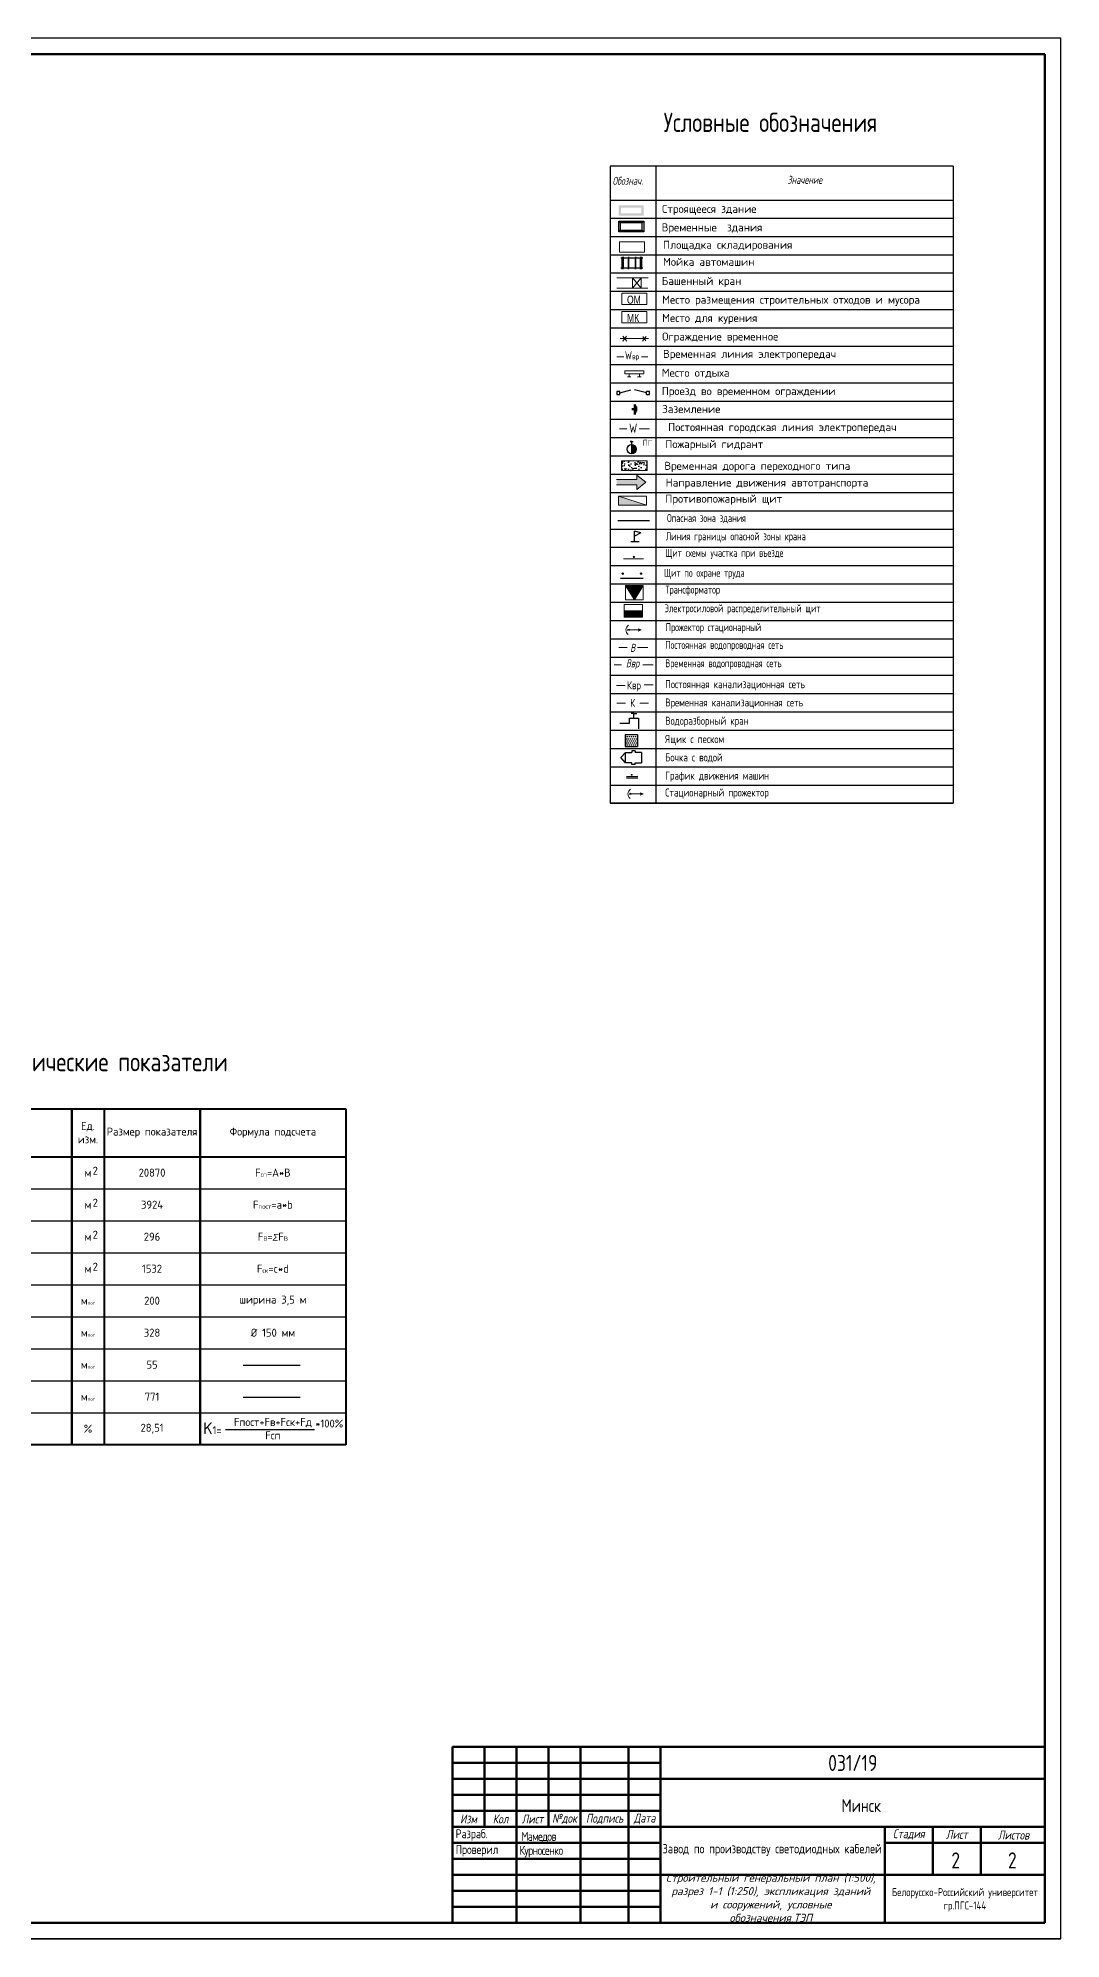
# Model space of a CAD drawing. Header units: millimetres. Extents: x -345369 to 252202, y 74562 to 424723.
# Drawn here: x -293211 to -261269, y 177270 to 236670 of the extents above; entities that cross this region are included whole.
import ezdxf

# ---------------------------------------------------------------- set-up
doc = ezdxf.new("R2010")
doc.units = ezdxf.units.MM
doc.linetypes.add('ACAD_ISO04W100', pattern=[30, 24, -3, 0, -3])
for name, color, linetype, lineweight in [('0.2 сетевой', 7, 'Continuous', 20), ('желтый', 2, 'Continuous', 30), ('зел', 3, 'Continuous', 30), ('красный', 1, 'Continuous', 13), ('синий', 5, 'Continuous', 30), ('Тонкая 0.3', 140, 'Continuous', 25), ('Фасад толст', 7, 'Continuous', 60), ('чертеж', 7, 'Continuous', 60), ('Штампы&Таблицы', 1, 'Continuous', 70)]:
    doc.layers.add(name, color=color, linetype=linetype, lineweight=lineweight)
for name, color, linetype in [('1', 7, 'Continuous'), ('1STAIR2D', 30, 'Continuous'), ('A0-07', 30, 'Continuous'), ('РАЗМЕРЫ', 7, 'Continuous'), ('Системный слой', 7, 'Continuous'), ('Текст', 7, 'Continuous')]:
    doc.layers.add(name, color=color, linetype=linetype)
doc.styles.add('GOST-2.304_Type-B', font='GOST Common.ttf')
doc.styles.add('ISOCPEUR', font='isocpeur.TTF', dxfattribs={"width": 0.8})
doc.styles.add('SPDS', font='SPDS.shx', dxfattribs={"width": 0.8, "oblique": 12})
doc.styles.get("Standard").update_dxf_attribs({"font": 'isocpeur.TTF', "oblique": 15})
doc.linetypes.add('SETKA', pattern='A,0.35,[136,ltypeshp.shx,S=0.1,R=0,X=0,Y=0],0.4,[136,ltypeshp.shx,S=0.1,R=180,X=0,Y=0],0.05', length=0.8)

msp = doc.modelspace()

# ---------------------------------------------------------------- hatches: boundary and pattern name
at = {"lineweight": 25}
h = msp.add_hatch(color=256, dxfattribs=at)
h.dxf.hatch_style = 1
h.paths.add_polyline_path([(-274673.700115, 223679.116853, 0.4142135624), (-274530.842975, 223821.973993, 0.4142135624), (-274673.700115, 223964.831133)])
h = msp.add_hatch(dxfattribs=at)
h.set_pattern_fill('AR-CONC', color=256, scale=1.5)
h.set_pattern_definition([(50, (-467359.26, -223529), (273.277, -23.90863), [28.575, -314.325]), (355, (-467359.26, -223529), (-52.86513, 286.58527), [22.86, -251.46088]), (100.451445, (-467336.5, -223530.98), (220.41187, 262.67663), [24.28501, -267.13537]), (46.1842, (-467359.26, -223452.8), (406.61856, -63.0635), [42.8625, -471.4875]), (96.63556, (-467325.38, -223458.05), (356.1062, 371.1392), [36.42753, -400.7034]), (351.18415, (-467359.26, -223452.8), (356.1062, 371.1392), [34.28995, -377.1896]), (21, (-467321.16, -223471.84), (227.42159, -153.3978), [28.575, -314.325]), (326, (-467321.16, -223471.84), (92.70304, 276.28195), [22.86, -251.46]), (71.451445, (-467302.2, -223484.62), (320.12463, 122.88415), [24.28501, -267.1349]), (37.5, (-467359.26, -223528.99), (4.632905, 126.832558), [0, -248.412, 0, -255.27, 0, -252.4125]), (7.5, (-467359.26, -223528.99), (100.229494, 150.270862), [0, -145.542, 0, -242.697, 0, -96.2025]), (327.5, (-467444.22, -223528.99), (203.385893, -8.593116), [0, -95.25, 0, -297.18, 0, -394.335]), (317.5, (-467482.32, -223529), (222.19377, 38.139737), [0, -123.825, 0, -197.358, 0, -280.035])])
h.paths.add_polyline_path([(-274192.169562, 223461.107412), (-274978.234444, 223461.107412), (-274978.234444, 223156.942295), (-274192.169562, 223156.942295)])
at = {"lineweight": 30}
msp.add_hatch(color=7, dxfattribs=at).paths.add_polyline_path([(-274516.438863, 223013.127582), (-274516.438863, 222870.796829), (-275146.492168, 222870.796829), (-275146.492168, 222706.325594), (-274516.438863, 222706.325594), (-274516.438863, 222563.994841), (-274228.324073, 222788.611307)])
at = {"lineweight": 20}
for points in [[(-274925.120388, 219933.114132, 1), (-274982.263244, 219933.114132, 1)], [(-274353.691828, 219933.114132, 1), (-274410.834684, 219933.114132, 1)], [(-274658.273425, 213645.673371, 1), (-274686.842735, 213645.325446, 1)]]:
    msp.add_hatch(color=7, dxfattribs=at).paths.add_polyline_path(points)
at = {"layer": 'РАЗМЕРЫ', "lineweight": 15}
msp.add_hatch(color=7, dxfattribs=at).paths.add_polyline_path([(-274604.175367, 220420.531741, 1), (-274604.175367, 220491.960311, 1)])
at = {"layer": 'Системный слой', "lineweight": 25}
h = msp.add_hatch(dxfattribs=at)
h.set_pattern_fill('DOTS', color=256, scale=39.999999, style=0)
h.set_pattern_definition([(0, (-460604.02, 258527.874), (31.75, 63.499999), [0, -63.499999])])
h.paths.add_polyline_path([(-274494.238788, 214531.059545), (-274494.238788, 214911.395059), (-274874.574302, 214911.395059), (-274874.574302, 214531.059545), (-274798.813883, 214531.059545)])
at = {"layer": 'Текст', "lineweight": 20}
h = msp.add_hatch(color=7, dxfattribs=at)
h.dxf.hatch_style = 1
h.paths.add_polyline_path([(-275087.514373, 222356.804408), (-275087.514373, 222074.875976), (-274207.635728, 222074.875976)])
at = {"layer": 'Фасад толст', "lineweight": 15}
h = msp.add_hatch(color=256, dxfattribs=at)
h.paths.add_polyline_path([(-274297.105136, 231442.63196), (-275079.115362, 231442.63196), (-275079.115362, 231117.111704), (-274297.105136, 231117.111704)])
h.paths.add_polyline_path([(-275007.686792, 231371.20339), (-274368.533706, 231371.20339), (-274368.533706, 231188.540274), (-275007.686792, 231188.540274)], flags=16)
for points in [[(-274590.30048, 219110.962908), (-274313.593472, 219565.457469), (-274867.007487, 219565.457469)], [(-274333.509934, 218773.092154), (-274905.385473, 218773.092154), (-274905.385473, 218572.870316), (-274333.509934, 218572.870316)]]:
    msp.add_hatch(color=1, dxfattribs=at).paths.add_polyline_path(points)

# ---------------------------------------------------------------- linework, layer by layer
msp.add_line((-261269.368414, 177270.168713), (-261269.368414, 236670.168713))
at = {"color": 7, "lineweight": 30}
for p, q in [((-264632.812031, 232663.922498), (-264632.812031, 212756.363673)), ((-275025.120386, 219790.256992), (-274310.834686, 219790.256992)), ((-274835.205783, 213596.871576), (-274478.089414, 213601.220628)), ((-274834.615945, 213548.333438), (-274477.499576, 213552.682491)), ((-264632.812031, 212756.363673), (-275347.097531, 212756.363673))]:
    msp.add_line(p, q, dxfattribs=at)
at = {"lineweight": 25}
for p, q in [((-275347.097531, 231042.07759), (-264632.812031, 231042.07759)), ((-275347.097531, 231042.07759), (-264632.812031, 231042.07759)), ((-275079.115362, 230942.216726), (-275028.607736, 230891.7091)), ((-275079.115362, 230617.629469), (-275028.607736, 230668.137095)), ((-275028.607736, 230891.7091), (-275028.607736, 230668.137095)), ((-274347.612763, 230891.7091), (-275028.607736, 230891.7091)), ((-275028.607736, 230668.137095), (-274347.612763, 230668.137095)), ((-274297.105136, 230942.216726), (-274347.612763, 230891.7091)), ((-274347.612763, 230668.137095), (-274347.612763, 230891.7091)), ((-274297.105136, 230617.629469), (-274347.612763, 230668.137095)), ((-275347.097531, 230470.64903), (-264632.812031, 230470.64903)), ((-275347.097531, 229899.22047), (-264632.812031, 229899.22047)), ((-275347.097531, 229327.79191), (-264632.812031, 229327.79191)), ((-275347.097531, 228756.36335), (-264632.812031, 228756.36335)), ((-275347.097531, 228184.93479), (-264632.812031, 228184.93479)), ((-275347.097531, 227613.50623), (-264632.812031, 227613.50623)), ((-275347.097531, 227042.07767), (-264632.812031, 227042.07767)), ((-275347.097531, 226470.64911), (-264632.812031, 226470.64911)), ((-275347.097531, 225899.220551), (-264632.812031, 225899.220551)), ((-275347.097531, 225327.791991), (-264632.812031, 225327.791991)), ((-275347.097531, 224756.363431), (-264632.812031, 224756.363431)), ((-275347.097531, 224184.934871), (-264632.812031, 224184.934871)), ((-274673.642865, 224060.069215), (-274721.261912, 224060.069215)), ((-274721.261912, 224060.069215), (-274626.023819, 224060.069215)), ((-274673.642865, 223964.831122), (-274673.642865, 224060.069215)), ((-275347.097531, 223613.506311), (-264632.812031, 223613.506311)), ((-275347.097531, 223042.077751), (-264632.812031, 223042.077751)), ((-275347.097531, 222470.649191), (-264632.812031, 222470.649191)), ((-275347.097531, 221899.220631), (-264632.812031, 221899.220631)), ((-275347.097531, 221327.792071), (-264632.812031, 221327.792071)), ((-274391.241784, 221203.871633), (-274585.755839, 221255.991517)), ((-275347.097531, 220756.363511), (-264632.812031, 220756.363511)), ((-275347.097531, 220184.934951), (-264632.812031, 220184.934951)), ((-275347.097531, 219613.506392), (-264632.812031, 219613.506392)), ((-275347.097531, 219042.077832), (-264632.812031, 219042.077832)), ((-275347.097531, 218470.649272), (-264632.812031, 218470.649272)), ((-275347.097531, 217899.220712), (-264632.812031, 217899.220712)), ((-275347.097531, 217327.792152), (-264632.812031, 217327.792152)), ((-275347.097531, 216756.363592), (-264632.812031, 216756.363592)), ((-275347.097531, 216184.935032), (-264632.812031, 216184.935032)), ((-275347.097531, 215613.506472), (-264632.812031, 215613.506472)), ((-275347.097531, 215042.077912), (-264632.812031, 215042.077912)), ((-275347.097531, 214470.649352), (-264632.812031, 214470.649352)), ((-275347.097531, 213899.220792), (-264632.812031, 213899.220792)), ((-275347.097531, 213327.792233), (-264632.812031, 213327.792233)), ((-275347.097531, 212756.363673), (-264632.812031, 212756.363673)), ((-275347.097531, 212756.363673), (-264632.812031, 212756.363673)), ((-302151.51812, 203215.229758), (-283603.156003, 203215.229758)), ((-283603.156003, 192715.229758), (-283603.156003, 203215.229758)), ((-302151.51812, 201715.229758), (-283603.156003, 201715.229758)), ((-302151.51812, 201715.229758), (-283603.156003, 201715.229758)), ((-302151.51812, 200715.229758), (-283603.156003, 200715.229758)), ((-302151.51812, 199715.229758), (-283603.156003, 199715.229758)), ((-302151.51812, 198715.229758), (-283603.156003, 198715.229758)), ((-302151.51812, 197715.229758), (-283603.156003, 197715.229758)), ((-302151.51812, 196715.229758), (-283603.156003, 196715.229758)), ((-302151.51812, 195715.229758), (-283603.156003, 195715.229758)), ((-286810.789073, 195205.291307), (-285023.039975, 195205.291307)), ((-302151.51812, 194715.229758), (-283603.156003, 194715.229758)), ((-302151.51812, 193715.229758), (-283603.156003, 193715.229758)), ((-286810.789073, 194205.291307), (-285023.039975, 194205.291307)), ((-287360.970176, 193194.953323), (-284576.32073, 193194.953323)), ((-302151.51812, 192715.229758), (-283603.156003, 192715.229758)), ((-302151.51812, 192715.229758), (-283603.156003, 192715.229758))]:
    msp.add_line(p, q, dxfattribs=at)
at = {"color": 4, "ltscale": 5}
for p, q in [((-274327.92646, 229790.181043), (-275009.378414, 229790.181043)), ((-275009.378414, 229485.398654), (-274327.92646, 229485.398654)), ((-274971.339262, 229831.36582), (-274971.339262, 229485.398654)), ((-274971.339262, 229444.213877), (-274971.339262, 229790.181043)), ((-274940.659903, 229831.36582), (-274940.659903, 229485.398654)), ((-274940.659903, 229444.213877), (-274940.659903, 229790.181043)), ((-274777.580371, 229831.36582), (-274777.580371, 229485.398654)), ((-274777.580371, 229444.213877), (-274777.580371, 229790.181043)), ((-274559.724503, 229831.36582), (-274559.724503, 229485.398654)), ((-274559.724503, 229444.213877), (-274559.724503, 229790.181043)), ((-274396.644971, 229831.36582), (-274396.644971, 229485.398654)), ((-274396.644971, 229444.213877), (-274396.644971, 229790.181043)), ((-274365.965612, 229831.36582), (-274365.965612, 229485.398654)), ((-274365.965612, 229444.213877), (-274365.965612, 229790.181043))]:
    msp.add_line(p, q, dxfattribs=at)
at = {"ltscale": 0.5}
for p, q in [((-275044.63209, 225531.807229), (-275044.63209, 225627.045322)), ((-274211.298773, 225531.807229), (-274211.298773, 225627.045322))]:
    msp.add_line(p, q, dxfattribs=at)
at = {"color": 5, "lineweight": 25}
msp.add_line((-274673.700115, 223679.134646), (-274673.700115, 223964.831133), dxfattribs=at)
at = {"color": 7, "lineweight": 25}
for p, q in [((-274978.234444, 223156.942295), (-274978.234444, 223461.107412)), ((-274192.169562, 223156.942295), (-274192.169562, 223461.107412)), ((-274935.178408, 221326.091308), (-274486.071274, 221326.091308))]:
    msp.add_line(p, q, dxfattribs=at)
at = {"color": 7, "linetype": 'ACAD_ISO04W100', "lineweight": 25}
msp.add_line((-275108.764248, 221596.59686), (-274112.920427, 221596.59686), dxfattribs=at)
at = {"lineweight": 40}
for p, q in [((-302151.51812, 203215.229758), (-283603.156003, 203215.229758)), ((-292151.51812, 203215.229758), (-292151.51812, 192715.229758)), ((-292151.51812, 192715.229758), (-292151.51812, 203215.229758)), ((-292151.51812, 203215.229758), (-291151.51812, 203215.229758)), ((-291151.51812, 203215.229758), (-291151.51812, 192715.229758)), ((-291151.51812, 203215.229758), (-291151.51812, 192715.229758)), ((-288151.51812, 203215.229758), (-288151.51812, 192715.229758)), ((-288151.51812, 192715.229758), (-288151.51812, 203215.229758)), ((-283603.156003, 203215.229758), (-283603.156003, 192715.229758)), ((-302151.51812, 201715.229758), (-283603.156003, 201715.229758)), ((-283603.156003, 192715.229758), (-302151.51812, 192715.229758))]:
    msp.add_line(p, q, dxfattribs=at)
at = {"color": 7, "lineweight": 20}
for centre, radius in [((-274953.691816, 219933.114132), 28.571428), ((-274382.263256, 219933.114132), 28.571428), ((-274672.55808, 213645.499408), 14.285714)]:
    msp.add_circle(centre, radius, dxfattribs=at)
at = {"layer": '0.2 сетевой'}
for p, q in [((-274753.246266, 226081.315786), (-274809.500671, 226081.315786)), ((-274697.266418, 226081.315786), (-274753.520822, 226081.315786)), ((-274753.246266, 226173.187678), (-274753.246266, 226081.315786)), ((-274487.533656, 226081.315786), (-274431.279251, 226081.315786)), ((-274431.553807, 226173.187678), (-274431.553807, 226081.315786)), ((-274431.553807, 226081.315786), (-274375.299402, 226081.315786))]:
    msp.add_line(p, q, dxfattribs=at)
msp.add_lwpolyline([(-274292.400043, 226273.187676), (-274292.400043, 226173.187678), (-274892.400031, 226173.187678), (-274892.400031, 226273.187676)], close=True, dxfattribs=at)
at = {"layer": '1STAIR2D'}
for p, q in [((-261269.368414, 236670.168713), (-345269.368414, 236670.168713)), ((-345269.368414, 177270.168713), (-261269.368414, 177270.168713))]:
    msp.add_line(p, q, dxfattribs=at)
at = {"layer": '1STAIR2D', "lineweight": 100}
for p, q in [((-261769.368414, 236170.168713), (-343269.368414, 236170.168713)), ((-261769.368414, 177770.168713), (-261769.368414, 236170.168713)), ((-343269.368414, 177770.168713), (-261769.368414, 177770.168713))]:
    msp.add_line(p, q, dxfattribs=at)
at = {"layer": '1STAIR2D', "color": 7, "lineweight": 100}
for p, q in [((-261769.368414, 183270.168713), (-280269.368414, 183270.168713)), ((-280269.368414, 183270.168713), (-280269.368414, 177770.168713)), ((-279269.368414, 183270.168713), (-279269.368414, 180770.168713)), ((-278269.368509, 183270.168747), (-278269.368509, 177770.168747)), ((-277269.368414, 183270.168713), (-277269.368414, 180770.168713)), ((-276269.368509, 183270.168747), (-276269.368509, 177770.168747)), ((-274769.368509, 183270.168747), (-274769.368509, 177770.168747)), ((-273769.368414, 183270.168713), (-273769.368414, 177770.168713)), ((-261769.368509, 182270.168708), (-273769.368509, 182270.168708)), ((-273769.368564, 181270.168732), (-280269.368564, 181270.168732)), ((-273769.368564, 180770.168732), (-280269.368564, 180770.168732)), ((-261769.368414, 180770.168713), (-273769.368414, 180770.168713)), ((-266769.368414, 180770.168713), (-266769.368414, 177770.168713)), ((-265269.368414, 180770.168713), (-265269.368414, 179270.168713)), ((-263769.368414, 180770.168713), (-263769.368414, 179270.168713)), ((-261769.368414, 180270.168713), (-266769.368414, 180270.168713)), ((-261769.368509, 179270.168708), (-273769.368509, 179270.168708))]:
    msp.add_line(p, q, dxfattribs=at)
at = {"layer": '1STAIR2D', "color": 7, "lineweight": 50}
for p, q in [((-273769.368414, 182770.168713), (-280269.368414, 182770.168713)), ((-273769.368564, 181770.168732), (-280269.368564, 181770.168732)), ((-273769.368414, 182270.168708), (-280269.368414, 182270.168708)), ((-273769.368564, 180270.168732), (-280269.368564, 180270.168732)), ((-273769.368564, 179770.168732), (-280269.368564, 179770.168732)), ((-273769.368564, 179270.168732), (-280269.368564, 179270.168732)), ((-273769.368564, 178770.168732), (-280269.368564, 178770.168732)), ((-273769.368564, 178270.168732), (-280269.368564, 178270.168732))]:
    msp.add_line(p, q, dxfattribs=at)
at = {"layer": '1STAIR2D', "color": 7}
msp.add_line((-280269.368414, 182770.168713), (-280269.368414, 182770.168713), dxfattribs=at)
at = {"layer": 'A0-07', "color": 7, "lineweight": 25}
for p, q in [((-275044.63209, 225627.045322), (-275139.870183, 225627.045322)), ((-275139.870183, 225627.045322), (-275139.870183, 225531.807229)), ((-275139.870183, 225531.807229), (-275044.63209, 225531.807229)), ((-275044.63209, 225579.426275), (-274700.025494, 225671.749706)), ((-274211.298773, 225579.426275), (-274584.285875, 225671.749706)), ((-274116.06068, 225627.045322), (-274211.298773, 225627.045322)), ((-274211.298773, 225531.807229), (-274116.06068, 225531.807229)), ((-274116.06068, 225531.807229), (-274116.06068, 225627.045322))]:
    msp.add_line(p, q, dxfattribs=at)
at = {"layer": 'желтый', "color": 5}
msp.add_circle((-274673.700115, 223821.973993), 142.85714, dxfattribs=at)
at = {"layer": 'зел', "lineweight": 15}
for p, q in [((-275149.169087, 216439.72379), (-274874.938943, 216439.72379)), ((-274281.201765, 216457.108244), (-274006.971622, 216457.108244)), ((-275140.660018, 215884.530894), (-274866.429874, 215884.530894)), ((-274421.030102, 215887.11205), (-274146.799958, 215887.11205))]:
    msp.add_line(p, q, dxfattribs=at)
at = {"layer": 'красный', "color": 1, "lineweight": 20}
for p, q in [((-274773.399057, 218175.468953), (-274799.98366, 218151.892453)), ((-274773.399057, 218175.468953), (-274799.671896, 218199.392381)), ((-274773.399057, 218175.468953), (-274746.814453, 218199.045453)), ((-274773.399057, 218175.468953), (-274747.126218, 218151.545525)), ((-274773.399057, 218175.468953), (-274379.657545, 218172.884644)), ((-274474.174084, 218137.531839), (-274379.657545, 218172.884644)), ((-274379.657545, 218172.884644), (-274473.718539, 218206.937947)), ((-274711.922972, 213054.874019), (-274738.65835, 213031.468634)), ((-274711.922972, 213054.874019), (-274738.041721, 213078.965583)), ((-274711.922972, 213054.874019), (-274685.187594, 213078.279404)), ((-274711.922972, 213054.874019), (-274685.804223, 213030.782455)), ((-274711.922972, 213054.874019), (-274318.206158, 213049.76259)), ((-274412.947656, 213015.017155), (-274318.206158, 213049.76259)), ((-274318.206158, 213049.76259), (-274412.046648, 213084.418909))]:
    msp.add_line(p, q, dxfattribs=at)
for centre, start, end in [((-274671.510246, 218171.513849), 124.4350359511, 231.622056749), ((-274610.061645, 213050.265038), 124.06728877, 231.2543095681)]:
    msp.add_arc(centre, 180.274213, start, end, dxfattribs=at)
at = {"layer": 'РАЗМЕРЫ', "color": 7, "lineweight": 15}
for p, q in [((-275347.097531, 230309.083969), (-275347.097531, 229594.798269)), ((-275055.110274, 230305.803554), (-274273.100049, 230305.803554)), ((-275055.110274, 229980.283299), (-275055.110274, 230305.803554)), ((-274273.100049, 229980.283299), (-275055.110274, 229980.283299)), ((-274273.100049, 230305.803554), (-274273.100049, 229980.283299)), ((-275347.097531, 229241.552759), (-275347.097531, 228527.267059)), ((-275347.097531, 227166.226889), (-275347.097531, 226451.941189)), ((-275347.097531, 224613.506293), (-275347.097531, 223899.220593)), ((-275347.097531, 223184.934893), (-275347.097531, 222470.649193)), ((-275347.097531, 222570.127694), (-275347.097531, 221855.841994)), ((-274929.859169, 220394.444548), (-274304.187941, 220394.444548)), ((-275347.097531, 219085.456472), (-275347.097531, 218371.170772)), ((-275347.097531, 218062.783104), (-275347.097531, 217348.497404))]:
    msp.add_line(p, q, dxfattribs=at)
at = {"layer": 'РАЗМЕРЫ', "color": 7, "lineweight": 30}
msp.add_lwpolyline([(-275079.115362, 230942.216726), (-274297.105136, 230942.216726), (-274297.105136, 230617.629469), (-275079.115362, 230617.629469)], close=True, dxfattribs=at)
at = {"layer": 'Системный слой', "lineweight": 25}
for p, q in [((-275045.856911, 215259.377938), (-274745.476727, 215259.377938)), ((-274745.476727, 215259.377938), (-274745.476727, 215417.285022)), ((-274745.476727, 215417.285022), (-274459.270988, 215417.285022)), ((-274602.373858, 215560.466933), (-274687.226945, 215560.466933)), ((-274459.270988, 215417.285022), (-274459.270988, 215083.724747)), ((-274874.574302, 214911.395059), (-274494.238788, 214911.395059)), ((-274874.574302, 214911.395059), (-274874.574302, 214531.059545)), ((-274874.574302, 214531.059545), (-274494.238788, 214531.059545)), ((-275016.42621, 214186.628631), (-274863.198038, 214348.796589)), ((-274863.198038, 214024.460674), (-275016.42621, 214186.628631)), ((-274863.198038, 214348.796589), (-274668.478571, 214348.796589)), ((-274863.198038, 214024.460674), (-274863.198038, 214348.796589)), ((-274668.478571, 214024.460674), (-274863.198038, 214024.460674)), ((-274564.534433, 214399.393335), (-274668.478571, 214399.393335)), ((-274668.478571, 214399.393335), (-274668.478571, 214348.796589)), ((-274668.478571, 213973.863928), (-274668.478571, 214024.460674)), ((-274564.534433, 213973.863928), (-274668.478571, 213973.863928))]:
    msp.add_line(p, q, dxfattribs=at)
at = {"layer": 'Системный слой'}
for p, q in [((-274602.373858, 215417.285022), (-274602.373858, 215560.466933)), ((-274602.373858, 215560.466933), (-274517.520771, 215560.466933)), ((-274494.238788, 214911.395059), (-274494.238788, 214531.059545)), ((-274564.534433, 214399.393335), (-274564.534433, 214348.796589)), ((-274369.814966, 214348.796589), (-274564.534433, 214348.796589)), ((-274564.534433, 213973.863928), (-274564.534433, 214024.460674)), ((-274564.534433, 214024.460674), (-274369.814966, 214024.460674)), ((-274369.814966, 214348.796589), (-274369.814966, 214024.460674))]:
    msp.add_line(p, q, dxfattribs=at)
at = {"layer": 'Текст', "color": 7, "lineweight": 20}
for points in [[(-274650.565564, 229181.562207), (-274373.180957, 228850.183551)], [(-274373.180957, 229181.562207), (-274650.565564, 228850.183551)], [(-275087.514373, 222356.804408), (-274207.635728, 222074.875976)]]:
    msp.add_lwpolyline(points, dxfattribs=at)
msp.add_lwpolyline([(-275087.514373, 222356.804408), (-274207.635728, 222356.804408), (-274207.635728, 222074.875976), (-275087.514373, 222074.875976)], close=True, dxfattribs=at)
at = {"layer": 'Тонкая 0.3', "color": 7, "ltscale": 5}
for p, q in [((-274585.755839, 220943.049645), (-274585.755839, 221262.914412)), ((-274391.241784, 221203.871633), (-274585.755839, 221102.982028)), ((-274703.392294, 220939.460242), (-274441.336285, 220939.460242))]:
    msp.add_line(p, q, dxfattribs=at)
at = {"layer": 'Фасад толст', "lineweight": 15}
for p, q in [((-275139.270415, 229181.562207), (-274158.838205, 229181.562207)), ((-275135.988847, 228850.183551), (-274165.14228, 228850.183551)), ((-274650.565564, 229181.562207), (-274373.180957, 229181.562207)), ((-274650.565564, 228850.183551), (-274650.565564, 229181.562207)), ((-274373.180957, 229181.562207), (-274373.180957, 228850.183551)), ((-274830.914055, 227355.686444), (-274950.434411, 227201.477067)), ((-274950.434411, 227350.712016), (-274825.934013, 227201.477067)), ((-274218.371706, 227345.737464), (-274337.892283, 227201.477067)), ((-274327.932198, 227340.763036), (-274233.311834, 227211.426172)), ((-274516.438863, 222870.796829), (-275146.492168, 222870.796829)), ((-274516.438863, 223013.127582), (-274516.438863, 222870.796829)), ((-274228.324073, 222788.611307), (-274516.438863, 223013.127582)), ((-274516.438863, 222563.994841), (-274228.324073, 222788.611307)), ((-275146.492168, 222706.325594), (-274516.438863, 222706.325594)), ((-274516.438863, 222706.325594), (-274516.438863, 222563.994841))]:
    msp.add_line(p, q, dxfattribs=at)
at = {"layer": 'Фасад толст', "color": 1}
for p, q in [((-274578.433888, 224906.832145), (-274578.433888, 225219.574357)), ((-274553.354772, 224967.185918), (-274553.354772, 225178.424003)), ((-274530.218734, 225008.336032), (-274530.218734, 225141.388684)), ((-274670.965132, 225073.102997), (-274509.567814, 225073.102997))]:
    msp.add_line(p, q, dxfattribs=at)
at = {"layer": 'Фасад толст', "color": 1, "lineweight": 15}
for p, q in [((-274590.30048, 219110.962908), (-274867.007487, 219565.457469)), ((-274313.593472, 219565.457469), (-274590.30048, 219110.962908)), ((-274905.385473, 218773.092154), (-274333.509934, 218773.092154))]:
    msp.add_line(p, q, dxfattribs=at)
at = {"layer": 'Фасад толст', "color": 7, "lineweight": 15}
for points in [[(-274976.862872, 228698.019), (-274200.968414, 228698.019), (-274200.968414, 228340.365996), (-274976.862872, 228340.365996)], [(-274976.862872, 228126.59044), (-274200.968414, 228126.59044), (-274200.968414, 227768.937436), (-274976.862872, 227768.937436)]]:
    msp.add_lwpolyline(points, close=True, dxfattribs=at)
at = {"layer": 'Фасад толст', "color": 1, "lineweight": 15}
for points in [[(-274313.593472, 219110.962908), (-274867.007487, 219110.962908), (-274867.007487, 219565.457469), (-274313.593472, 219565.457469)], [(-274905.385473, 218973.313992), (-274333.509934, 218973.313992), (-274333.509934, 218572.870316), (-274905.385473, 218572.870316)]]:
    msp.add_lwpolyline(points, close=True, dxfattribs=at)
at = {"layer": 'чертеж', "color": 7, "lineweight": 30}
for p, q in [((-275347.097531, 232663.922498), (-275347.097531, 225166.226929)), ((-264632.812031, 232663.922498), (-275347.097531, 232663.922498)), ((-273915.694324, 232663.922498), (-273915.694324, 225166.226929)), ((-264632.812031, 231594.798229), (-275347.097531, 231594.798229)), ((-275347.097531, 231023.369669), (-275347.097531, 212756.363673)), ((-273915.694324, 231023.369669), (-273915.694324, 212756.363673))]:
    msp.add_line(p, q, dxfattribs=at)
at = {"layer": 'чертеж', "color": 7, "lineweight": 15}
for p, q in [((-274978.234444, 223461.107412), (-274192.169562, 223461.107412)), ((-274680.610703, 223458.595744), (-274680.610703, 223458.595744)), ((-274618.824351, 223457.767387), (-274618.824351, 223457.767387)), ((-274446.739656, 223458.02287), (-274446.739656, 223458.02287)), ((-274389.284688, 223460.815422), (-274389.284688, 223460.815422)), ((-274303.60413, 223456.197172), (-274303.60413, 223456.197172)), ((-274264.434219, 223457.311232), (-274264.434219, 223457.311232)), ((-274255.57782, 223459.274649), (-274255.57782, 223459.274649)), ((-274225.821619, 223456.75908), (-274225.821619, 223456.75908)), ((-274201.352074, 223457.827443), (-274201.352074, 223457.827443)), ((-274196.820677, 223458.025288), (-274196.820677, 223458.025288)), ((-274192.169562, 223156.942295), (-274978.234444, 223156.942295)), ((-274686.397525, 223162.307764), (-274686.397525, 223162.307764)), ((-274657.270746, 223165.738017), (-274657.270746, 223165.738017)), ((-274648.584275, 223161.912091), (-274648.584275, 223161.912091)), ((-274642.785822, 223169.468782), (-274642.785822, 223169.468782)), ((-274625.94864, 223158.885309), (-274625.94864, 223158.885309)), ((-274617.092241, 223160.848725), (-274617.092241, 223160.848725)), ((-274590.242129, 223161.441009), (-274590.242129, 223161.441009)), ((-274585.209203, 223167.917025), (-274585.209203, 223167.917025)), ((-274543.68826, 223157.244291), (-274543.68826, 223157.244291)), ((-274531.623866, 223161.329769), (-274531.623866, 223161.329769)), ((-274525.825413, 223168.88646), (-274525.825413, 223168.88646)), ((-274514.135221, 223163.91232), (-274514.135221, 223163.91232)), ((-274492.241772, 223157.344536), (-274492.241772, 223157.344536)), ((-274484.75979, 223169.231275), (-274484.75979, 223169.231275)), ((-274473.281719, 223160.858687), (-274473.281719, 223160.858687)), ((-274460.358734, 223164.412835), (-274460.358734, 223164.412835)), ((-274414.663456, 223160.747447), (-274414.663456, 223160.747447)), ((-274408.865004, 223168.304137), (-274408.865004, 223168.304137)), ((-274389.656377, 223157.808751), (-274389.656377, 223157.808751)), ((-274371.177304, 223160.737549), (-274371.177304, 223160.737549)), ((-274365.186832, 223158.877114), (-274365.186832, 223158.877114)), ((-274360.655435, 223159.074959), (-274360.655435, 223159.074959)), ((-274356.32131, 223160.276365), (-274356.32131, 223160.276365)), ((-274342.050526, 223164.167802), (-274342.050526, 223164.167802)), ((-274339.26724, 223160.008788), (-274339.26724, 223160.008788)), ((-274335.508265, 223160.908645), (-274335.508265, 223160.908645)), ((-274314.797695, 223161.077151), (-274314.797695, 223161.077151)), ((-274310.266298, 223161.274997), (-274310.266298, 223161.274997)), ((-274297.703047, 223160.165125), (-274297.703047, 223160.165125)), ((-274293.883188, 223170.136703), (-274293.883188, 223170.136703)), ((-274291.904594, 223167.721815), (-274291.904594, 223167.721815)), ((-274288.878103, 223162.208825), (-274288.878103, 223162.208825)), ((-274264.408558, 223163.277189), (-274264.408558, 223163.277189)), ((-274259.877161, 223163.475034), (-274259.877161, 223163.475034)), ((-274239.360901, 223159.694042), (-274239.360901, 223159.694042)), ((-274238.488966, 223164.408863), (-274238.488966, 223164.408863)), ((-274214.019421, 223165.477226), (-274214.019421, 223165.477226)), ((-274210.657796, 223157.404456), (-274210.657796, 223157.404456)), ((-274209.488024, 223165.675071), (-274209.488024, 223165.675071)), ((-274198.915, 223162.342105), (-274198.915, 223162.342105))]:
    msp.add_line(p, q, dxfattribs=at)
at = {"layer": 'чертеж', "linetype": 'SETKA', "lineweight": 15}
msp.add_lwpolyline([(-275033.475369, 227279.556821), (-274147.768741, 227279.556821)], dxfattribs=at)
at = {"layer": 'чертеж', "color": 1, "lineweight": 15}
for points in [[(-275142.126139, 226710.630761), (-274915.559631, 226710.630761)], [(-274362.587817, 226710.630761), (-274173.942947, 226710.630761)], [(-275052.789772, 224455.85433), (-274826.223264, 224455.85433)], [(-274435.290105, 224455.85433), (-274116.176276, 224455.85433)]]:
    msp.add_lwpolyline(points, dxfattribs=at)
at = {"layer": 'чертеж', "color": 5, "lineweight": 15}
for points in [[(-275077.531281, 217620.618234), (-274818.566365, 217620.618234)], [(-274493.339951, 217620.618234), (-274168.277174, 217620.618234)], [(-275222.354466, 217082.494899), (-274995.787957, 217082.494899)], [(-274323.291633, 217082.494899), (-274004.177804, 217082.494899)]]:
    msp.add_lwpolyline(points, dxfattribs=at)
at = {"layer": 'Штампы&Таблицы', "lineweight": 25}
for q in [(-261269.353709, 236670.186995), (-345369.353709, 177270.186995)]:
    msp.add_line((-261269.353709, 177270.186995), q, dxfattribs=at)

# ---------------------------------------------------------------- texts
at = {"color": 7, "lineweight": 15, "style": 'SPDS', "oblique": 12, "width": 0.8}
for s, p in [('Обознач.', (-275271.666842, 232083.103385)), ('Значение', (-269810.058102, 232113.517686))]:
    msp.add_text(s, height=249.999995, dxfattribs=at).set_placement(p)
at = {"color": 7, "lineweight": 15, "style": 'ISOCPEUR'}
for s, p in [('Строящееся здание', (-273726.976451, 231205.969762)), ('Временные  здания', (-273736.112898, 230628.458575)), ('Площадка складирования', (-273695.6149, 230083.464663)), ('Мойка автомашин', (-273695.6149, 229550.936625)), ('Башенный кран', (-273736.112898, 228953.837093)), ('Место размещения строительных отходов и мусора', (-273722.634873, 228368.925914)), ('Место для курения', (-273722.634873, 227797.497354)), ('Ограждение временное', (-273722.886488, 227217.432619)), ('Временная линия электропередач', (-273694.191684, 226675.221928)), ('Место отдыха', (-273735.879839, 226084.590753)), ('Проезд во временном ограждении', (-273735.879839, 225513.162193)), ('Заземление', (-273722.165066, 224952.144254)), ('Постоянная городская линия электропередач', (-273534.798786, 224388.184412)), ('Пожарный гидрант', (-273624.879217, 223856.768489)), ('Временная дорога переходного типа', (-273654.420867, 223177.081523)), ('Направление движения автотранспорта', (-273614.725636, 222654.189857)), ('Противопожарный щит', (-273623.862084, 222150.226737))]:
    msp.add_text(s, height=249.999995, dxfattribs=at).set_placement(p)
at = {"color": 7, "lineweight": 25, "style": 'SPDS', "width": 0.8}
for s, p in [('Опасная зона здания ', (-273568.732509, 221546.00575)), ('Линия границы опасной зоны крана', (-273608.06126, 220975.295159)), ('Щит схемы участка при въезде', (-273623.862084, 220458.510108)), ('Щит по охране труда', (-273666.675075, 219834.519398)), ('Трансформатор', (-273623.6678, 219309.731957)), ('Электросиловой распределительный щит', (-273644.858768, 218726.651968)), ('Прожектор стационарный', (-273610.635674, 218136.715624)), ('Постоянная водопроводная сеть', (-273623.629025, 217581.110622)), ('Временная водопроводная сеть', (-273623.629025, 217009.682062))]:
    msp.add_text(s, height=249.999995, dxfattribs=at).set_placement(p)
at = {"color": 7, "lineweight": 15, "char_height": 249.999995, "width": 861.90474467, "attachment_point": 1, "style": 'ISOCPEUR'}
for s, insert in [('{\\Ftxt|c204;ОМ}', (-274819.562796, 228619.199269)), ('{\\Ftxt|c204;МК}', (-274819.562796, 228047.770709))]:
    msp.add_mtext(s, dxfattribs=dict(at, insert=insert))
at = {"color": 0, "attachment_point": 1, "style": 'ISOCPEUR'}
for s, insert, char_height, width in [('{\\fISOCPEUR|b0|i0|c204|p34;ПГ}', (-274329.452049, 224114.402503), 187.49999625, 987.01265481), ('{\\fISOCPEUR|b0|i0|c204|p34;Постоянная} {\\fISOCPEUR|b0|i0|c204|p34;канализационная} {\\fISOCPEUR|b0|i0|c204|p34;сеть}', (-273627.583148, 216603.787184), 249.999995, 11563.63304403), ('Временная канализационная сеть', (-273627.583148, 216032.358624), 249.999995, 11563.63304403), ('Водоразборный кран', (-273627.583148, 215460.930064), 249.999995, 11563.63304403), ('Ящик с песком', (-273627.583148, 214889.501504), 249.999995, 11563.63304403), ('Бочка с водой', (-273627.583148, 214318.072944), 249.999995, 11563.63304403), ('График движения машин', (-273627.583148, 213746.644384), 249.999995, 11563.63304403), ('Стационарный прожектор', (-273627.583148, 213219.12335), 249.999995, 11563.63304403)]:
    msp.add_mtext(s, dxfattribs=dict(at, insert=insert, char_height=char_height, width=width))
at = {"lineweight": 25, "char_height": 250, "style": 'GOST-2.304_Type-B'}
for s, insert, width, attachment_point in [('Ед. изм.', (-291651.51812, 202465.229758), 1000, 5), ('Размер показателя', (-289651.51812, 202465.229758), 3000, 5), ('Формула подсчета', (-285877.337061, 202465.229758), 3000, 5), ('2', (-291506.225438, 201402.028653), 171.8371123, 1), ('м', (-291651.51812, 201215.229758), 1000, 5), ('20870', (-289651.51812, 201215.229758), 12048.36211713, 5), ('F{\\H0.56x;сп}=A*B', (-285877.337061, 201215.229758), 12048.36211713, 5), ('м', (-291651.51812, 200215.229758), 1000, 5), ('2', (-291506.225438, 200402.028653), 171.8371123, 1), ('3924', (-289651.51812, 200215.229758), 12048.36211713, 5), ('F{\\H0.56x;пост}=a*b', (-285877.337061, 200215.229758), 12048.36211713, 5), ('м', (-291651.51812, 199215.229758), 1000, 5), ('2', (-291506.225438, 199402.028653), 171.8371123, 1), ('296', (-289651.51812, 199215.229758), 12048.36211713, 5), ('F{\\H0.56x;В}={\\fArial|b0|i1|c0|p34;\\H0.8333x;Σ}F{\\H0.56x;В}', (-285877.337061, 199215.229758), 12048.36211713, 5), ('2', (-291506.225438, 198402.028653), 171.8371123, 1), ('м', (-291651.51812, 198215.229758), 1000, 5), ('1532', (-289651.51812, 198215.229758), 12048.36211713, 5), ('F{\\H0.56x;ск}=c*d', (-285877.337061, 198215.229758), 12048.36211713, 5), ('м{\\H0.4x;пог}', (-291651.51812, 197215.229758), 1000, 5), ('200', (-289651.51812, 197215.229758), 12048.36211713, 5), ('ширина 3,5 м', (-285877.337061, 197215.229758), 12048.36211713, 5), ('м{\\H0.4x;пог}', (-291651.51812, 196215.229758), 1000, 5), ('328', (-289651.51812, 196215.229758), 12048.36211713, 5), ('%%C 150 мм', (-285877.337061, 196215.229758), 12048.36211713, 5), ('м{\\H0.4x;пог}', (-291651.51812, 195215.229758), 1000, 5), ('55', (-289651.51812, 195215.229758), 12048.36211713, 5), ('м{\\H0.4x;пог}', (-291651.51812, 194215.229758), 1000, 5), ('771', (-289651.51812, 194215.229758), 12048.36211713, 5), ('%', (-291651.51812, 193215.229758), 1000, 5), ('28,51', (-289651.51812, 193215.229758), 12048.36211713, 5), ('Fпост+Fв+Fск+Fд\\PFсп', (-285877.337061, 193215.229758), 4548.36211713, 5), ('\\pl250;               *100%', (-284804.167543, 193376.425556), 1114.07628524, 4)]:
    msp.add_mtext(s, dxfattribs=dict(at, insert=insert, width=width, attachment_point=attachment_point))
at = {"lineweight": 25, "insert": (-288054.433771, 193417.132593), "char_height": 250, "attachment_point": 1, "style": 'GOST-2.304_Type-B'}
msp.add_mtext('{\\H1.5x;K}1=', dxfattribs=at)
at = {"width": 7000, "attachment_point": 5, "style": 'ISOCPEUR'}
for s, insert, char_height in [('\\pl400,t400;Минск', (-267705.426772, 181437.987668), 400), ('\\pl250,t250;{\\H1.1667x;Завод по производству светодиодных кабелей}', (-270412.420667, 180051.396169), 250)]:
    msp.add_mtext(s, dxfattribs=dict(at, insert=insert, char_height=char_height))
at = {"lineweight": 70, "insert": (-270453.624331, 178527.794376), "char_height": 250, "width": 6631.48835722, "attachment_point": 5}
msp.add_mtext('\\pl250,t250;Строительный генеральный план (1:500),\\Pразрез 1-1 (1:250), экспликация зданий и сооружений, условные обозначения,ТЭП', dxfattribs=at)
at = {"layer": '1', "char_height": 600, "width": 15967.53188805, "attachment_point": 2, "style": 'ISOCPEUR'}
for s, insert in [('{\\fISOCPEUR|b0|i0|c204|p34;Условные обозначения}', (-270340.039389, 234334.488741)), ('Технико-экономические показатели', (-292708.645503, 204982.850278))]:
    msp.add_mtext(s, dxfattribs=dict(at, insert=insert))
at = {"layer": '1STAIR2D', "color": 7, "style": 'ISOCPEUR'}
for s, insert, char_height, width, attachment_point in [('031/19', (-267769.368462, 182770.168711), 500, 11999.99990438, 5), ('{\\fISOCPEUR|b0|i1|c204|p34;№док}', (-276769.368462, 181020.168732), 280, 999.99990438, 5), ('{\\fISOCPEUR|b0|i1|c204|p34;Подпись}', (-275519.368509, 181020.168732), 280, 1500, 5), ('{\\fISOCPEUR|b0|i1|c204|p34;Дата}', (-274269.368462, 181020.168732), 280, 1000.00009562, 5), ('Разраб.', (-280170.377002, 180520.168732), 280, 1901.00849216, 4), ('{\\fISOCPEUR|b0|i1|c204|p34;Изм}', (-279769.368414, 181020.168732), 280, 1000, 5), ('{\\fISOCPEUR|b0|i1|c204|p34;Кол}', (-278769.368462, 181020.168732), 280, 999.99990438, 5), ('{\\fISOCPEUR|b0|i1|c204|p34;Лист}', (-277769.368462, 181020.168732), 280, 1000.00009562, 5), ('{\\T0.9;Мамедов}', (-278117.816329, 180453.35564), 280, 2001.00849216, 4), ('{\\fISOCPEUR|b0|i1|c204|p34;Стадия}', (-266020.377002, 180537.504247), 280, 1500, 5), ('{\\fISOCPEUR|b0|i1|c204|p34;Лист}', (-264520.377002, 180537.504247), 280, 1500, 5), ('{\\fISOCPEUR|b0|i1|c204|p34;Листов}', (-262747.479376, 180517.441555), 280, 1403.22615183, 5), ('Проверил', (-280170.377152, 180028.8365), 280, 1901.00864258, 4), ('{\\T0.9;Курносенко}', (-278177.973783, 180000.280031), 280, 2001.00849216, 4), ('2', (-264555.243417, 179725.442929), 500, 1251.35958494, 5), ('2', (-262788.963953, 179725.442929), 500, 1251.35958494, 5), ('Белорусско-Российский университет\\Pгр.ПГС-144', (-264268.098788, 178491.541754), 250, 4927.76127091, 5)]:
    msp.add_mtext(s, dxfattribs=dict(at, insert=insert, char_height=char_height, width=width, attachment_point=attachment_point))
at = {"layer": 'зел', "char_height": 249.999995, "width": 2308.74995382, "attachment_point": 1, "style": 'ISOCPEUR'}
for s, insert in [('{\\fISOCPEUR|b0|i0|c204|p34;Квр}', (-274819.834543, 216569.524393)), ('{\\fISOCPEUR|b0|i0|c204|p34;К}', (-274720.341085, 216018.806093))]:
    msp.add_mtext(s, dxfattribs=dict(at, insert=insert))
at = {"layer": 'синий', "color": 0, "width": 309999.9938, "attachment_point": 1, "style": 'ISOCPEUR'}
for s, insert, char_height in [('{\\C1;W\\fISOCPEUR|b0|i0|c204|p34;\\H0.6667x;вр}', (-274885.811339, 226883.71585), 250), ('{\\C1;W}', (-274754.781799, 224623.565634), 285.71428)]:
    msp.add_mtext(s, dxfattribs=dict(at, insert=insert, char_height=char_height))
at = {"layer": 'чертеж', "color": 5, "lineweight": 15, "style": 'SPDS', "oblique": 12, "width": 0.8}
for s, p in [('В', (-274718.238339, 217489.99205)), ('Ввр', (-274851.60927, 217006.301577))]:
    msp.add_text(s, height=249.999995, dxfattribs=at).set_placement(p)

doc.saveas('drawing.dxf')
